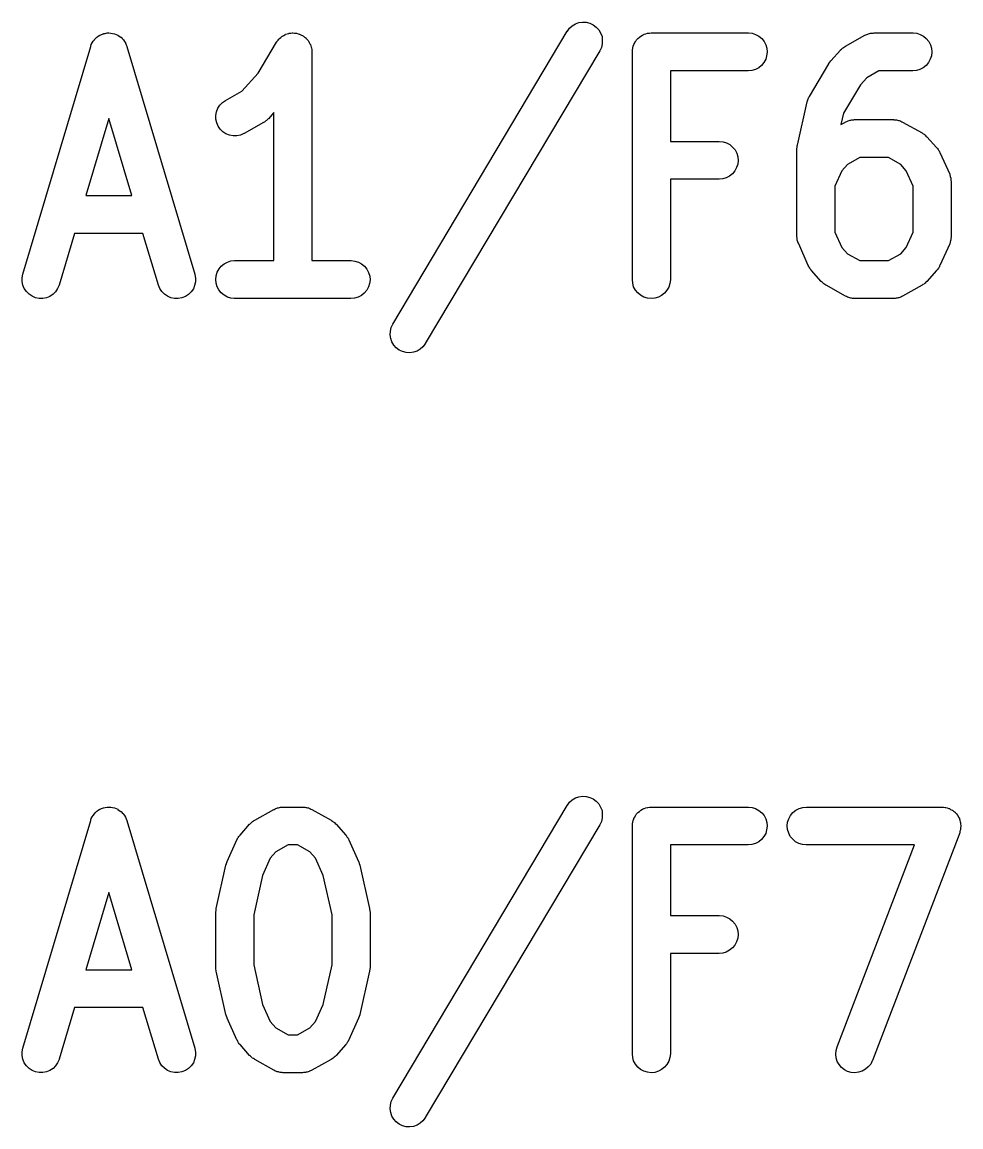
# Model space of a CAD drawing. Extents: x 17 to 402, y -127 to -24.
# Drawn here: x 385.362 to 388.454, y -49.124 to -45.485 of the extents above; entities that cross this region are included whole.
import ezdxf

# ---------------------------------------------------------------- set-up
doc = ezdxf.new("R2010")
doc.units = 0
doc.layers.add('BLACK', color=7, linetype='CONTINUOUS')

msp = doc.modelspace()

# ---------------------------------------------------------------- linework, layer by layer
at = {"layer": 'BLACK', "linetype": 'CONTINUOUS'}
for p, q in [((387.185, -45.4906), (387.196, -45.4866)), ((387.196, -45.4866), (387.208, -45.4849)), ((387.208, -45.4849), (387.22, -45.4856)), ((387.22, -45.4856), (387.232, -45.4886)), ((387.232, -45.4886), (387.243, -45.4938)), ((385.619, -45.5275), (385.624, -45.5254)), ((385.624, -45.5254), (385.63, -45.5231)), ((385.63, -45.523), (385.636, -45.522)), ((385.63, -45.5231), (385.63, -45.523)), ((385.63, -45.5231), (385.63, -45.5231)), ((385.636, -45.522), (385.642, -45.5208)), ((385.642, -45.5208), (385.642, -45.5208)), ((385.642, -45.5208), (385.642, -45.5208)), ((385.642, -45.5208), (385.648, -45.5208)), ((385.648, -45.5208), (385.654, -45.5209)), ((385.654, -45.5209), (385.654, -45.5209)), ((385.654, -45.5209), (385.654, -45.5209)), ((385.654, -45.5209), (385.66, -45.5221)), ((385.66, -45.5221), (385.666, -45.5233)), ((385.666, -45.5233), (385.666, -45.5234)), ((385.666, -45.5234), (385.666, -45.5234)), ((385.666, -45.5234), (385.672, -45.5257)), ((385.672, -45.5257), (385.677, -45.5279)), ((386.224, -45.5286), (386.228, -45.5263)), ((386.228, -45.5263), (386.229, -45.5258)), ((386.229, -45.5258), (386.23, -45.5251)), ((386.23, -45.5251), (386.235, -45.5238)), ((386.235, -45.5238), (386.239, -45.5223)), ((386.239, -45.5223), (386.241, -45.5221)), ((386.241, -45.5221), (386.242, -45.5216)), ((386.242, -45.5216), (386.247, -45.5212)), ((386.247, -45.5212), (386.251, -45.5206)), ((386.251, -45.5206), (386.253, -45.5207)), ((386.253, -45.5207), (386.254, -45.5205)), ((386.254, -45.5205), (386.259, -45.521)), ((386.259, -45.521), (386.263, -45.5213)), ((386.263, -45.5213), (386.265, -45.5217)), ((386.265, -45.5217), (386.266, -45.5218)), ((386.266, -45.5218), (386.271, -45.5232)), ((386.271, -45.5232), (386.275, -45.5243)), ((386.275, -45.5243), (386.276, -45.525)), ((386.276, -45.525), (386.278, -45.5254)), ((386.278, -45.5254), (386.282, -45.5276)), ((386.583, -46.4796), (387.157, -45.5153)), ((387.157, -45.5153), (387.158, -45.5146)), ((387.158, -45.5146), (387.165, -45.5049)), ((387.165, -45.5049), (387.174, -45.4968)), ((387.174, -45.4968), (387.185, -45.4906)), ((387.243, -45.4938), (387.253, -45.5011)), ((387.253, -45.5011), (387.261, -45.5102)), ((387.261, -45.5102), (387.267, -45.5207)), ((387.267, -45.5207), (387.272, -45.5322)), ((387.405, -45.528), (387.41, -45.5253)), ((387.41, -45.5253), (387.411, -45.5252)), ((387.411, -45.5251), (387.416, -45.5234)), ((387.411, -45.5252), (387.411, -45.5251)), ((387.416, -45.5234), (387.422, -45.5217)), ((387.422, -45.5217), (387.423, -45.5216)), ((387.422, -45.5217), (387.422, -45.5217)), ((387.423, -45.5216), (387.428, -45.5211)), ((387.428, -45.5211), (387.434, -45.5205)), ((387.434, -45.5205), (387.753, -45.5205)), ((387.753, -45.5205), (387.754, -45.5205)), ((387.754, -45.5205), (387.766, -45.5219)), ((387.766, -45.5219), (387.778, -45.5256)), ((387.778, -45.5256), (387.789, -45.5315)), ((388.141, -45.5268), (388.144, -45.5253)), ((388.144, -45.5253), (388.147, -45.5244)), ((388.147, -45.5244), (388.15, -45.5233)), ((388.15, -45.5233), (388.153, -45.5227)), ((388.153, -45.5227), (388.156, -45.5217)), ((388.156, -45.5217), (388.159, -45.5214)), ((388.159, -45.5214), (388.161, -45.5209)), ((388.161, -45.5209), (388.165, -45.5209)), ((388.165, -45.5209), (388.168, -45.5205)), ((388.168, -45.5205), (388.296, -45.5205)), ((388.296, -45.5205), (388.297, -45.5205)), ((388.297, -45.5205), (388.309, -45.5219)), ((388.309, -45.5219), (388.32, -45.5256)), ((388.32, -45.5256), (388.331, -45.5315)), ((385.588, -45.5639), (385.59, -45.5585)), ((385.59, -45.5585), (385.593, -45.5531)), ((385.593, -45.5527), (385.596, -45.5478)), ((385.593, -45.5529), (385.593, -45.5527)), ((385.593, -45.5531), (385.593, -45.5529)), ((385.596, -45.5478), (385.6, -45.543)), ((385.6, -45.5427), (385.604, -45.5386)), ((385.6, -45.5429), (385.6, -45.5427)), ((385.6, -45.543), (385.6, -45.5429)), ((385.604, -45.5386), (385.608, -45.5345)), ((385.608, -45.5343), (385.609, -45.5342)), ((385.608, -45.5345), (385.608, -45.5343)), ((385.609, -45.5342), (385.613, -45.531)), ((385.613, -45.531), (385.618, -45.5278)), ((385.618, -45.5278), (385.619, -45.5277)), ((385.619, -45.5277), (385.619, -45.5275)), ((385.677, -45.5279), (385.677, -45.5281)), ((385.677, -45.5281), (385.677, -45.5282)), ((385.677, -45.5282), (385.682, -45.5315)), ((385.682, -45.5315), (385.687, -45.5347)), ((385.687, -45.5347), (385.687, -45.5349)), ((385.687, -45.5349), (385.688, -45.535)), ((385.688, -45.535), (385.692, -45.5392)), ((385.692, -45.5392), (385.696, -45.5433)), ((385.696, -45.5433), (385.696, -45.5435)), ((385.696, -45.5435), (385.696, -45.5437)), ((385.696, -45.5437), (385.699, -45.5486)), ((385.699, -45.5486), (385.703, -45.5535)), ((385.703, -45.5535), (385.703, -45.5537)), ((385.703, -45.5537), (385.703, -45.5539)), ((385.703, -45.5539), (385.705, -45.5593)), ((385.705, -45.5593), (385.707, -45.5647)), ((386.139, -45.653), (386.2, -45.5511)), ((386.2, -45.5511), (386.201, -45.5503)), ((386.201, -45.5491), (386.202, -45.5477)), ((386.201, -45.5503), (386.201, -45.5491)), ((386.202, -45.5477), (386.205, -45.5442)), ((386.205, -45.5442), (386.208, -45.5406)), ((386.208, -45.5406), (386.209, -45.5396)), ((386.209, -45.5396), (386.21, -45.5384)), ((386.21, -45.5384), (386.214, -45.5355)), ((386.214, -45.5355), (386.217, -45.5325)), ((386.217, -45.5325), (386.218, -45.5317)), ((386.218, -45.5317), (386.22, -45.5307)), ((386.22, -45.5307), (386.224, -45.5286)), ((386.282, -45.5276), (386.286, -45.5296)), ((386.286, -45.5296), (386.287, -45.5305)), ((386.287, -45.5305), (386.289, -45.5312)), ((386.289, -45.5312), (386.292, -45.5341)), ((386.292, -45.5341), (386.296, -45.5369)), ((386.296, -45.5369), (386.297, -45.538)), ((386.297, -45.538), (386.298, -45.539)), ((386.298, -45.539), (386.301, -45.5425)), ((386.301, -45.5425), (386.304, -45.5459)), ((386.304, -45.5459), (386.305, -45.5472)), ((386.305, -45.5472), (386.306, -45.5484)), ((386.306, -45.5484), (386.308, -45.5525)), ((386.308, -45.5525), (386.31, -45.5564)), ((386.31, -45.5564), (386.311, -45.5579)), ((386.311, -45.5579), (386.312, -45.5592)), ((386.312, -45.5592), (386.313, -45.5636)), ((387.273, -45.5564), (387.27, -45.5683)), ((387.272, -45.5322), (387.273, -45.5442)), ((387.273, -45.5442), (387.273, -45.5564)), ((387.375, -45.5644), (387.377, -45.5588)), ((387.377, -45.5584), (387.38, -45.5532)), ((387.377, -45.5586), (387.377, -45.5584)), ((387.377, -45.5588), (387.377, -45.5586)), ((387.38, -45.5532), (387.382, -45.5481)), ((387.382, -45.5481), (387.383, -45.5479)), ((387.383, -45.5477), (387.386, -45.5432)), ((387.383, -45.5479), (387.383, -45.5477)), ((387.386, -45.5432), (387.39, -45.5387)), ((387.39, -45.5384), (387.395, -45.5347)), ((387.39, -45.5385), (387.39, -45.5384)), ((387.39, -45.5387), (387.39, -45.5385)), ((387.395, -45.5347), (387.4, -45.531)), ((387.4, -45.5307), (387.405, -45.528)), ((387.4, -45.5309), (387.4, -45.5307)), ((387.4, -45.531), (387.4, -45.5309)), ((387.789, -45.5315), (387.798, -45.5393)), ((387.798, -45.5393), (387.806, -45.5488)), ((387.806, -45.5488), (387.811, -45.5596)), ((387.811, -45.5596), (387.815, -45.5713)), ((388.074, -45.5642), (388.138, -45.5285)), ((388.138, -45.5281), (388.141, -45.5268)), ((388.138, -45.5285), (388.138, -45.5281)), ((388.331, -45.5315), (388.34, -45.5393)), ((388.34, -45.5393), (388.348, -45.5488)), ((388.348, -45.5488), (388.354, -45.5596)), ((388.354, -45.5596), (388.357, -45.5713)), ((385.364, -46.3152), (385.588, -45.5652)), ((385.588, -45.5641), (385.588, -45.5639)), ((385.588, -45.5644), (385.588, -45.5641)), ((385.588, -45.5652), (385.588, -45.5644)), ((385.707, -45.5647), (385.707, -45.565)), ((385.707, -45.565), (385.707, -45.5652)), ((385.707, -45.5652), (385.931, -46.3152)), ((386.313, -45.5636), (386.314, -45.5679)), ((386.314, -45.5679), (386.315, -45.5694)), ((386.315, -45.5694), (386.315, -45.5709)), ((386.315, -45.5709), (386.316, -45.5754)), ((386.316, -45.5754), (386.316, -45.58)), ((386.316, -45.58), (386.316, -45.5815)), ((386.316, -45.5815), (386.316, -45.583)), ((386.316, -45.583), (386.316, -46.2705)), ((387.265, -45.5793), (386.69, -46.5436)), ((387.27, -45.5683), (387.265, -45.5793)), ((387.372, -45.5763), (387.373, -45.5705)), ((387.372, -45.5822), (387.372, -45.5763)), ((387.372, -45.5826), (387.372, -45.5822)), ((387.372, -45.583), (387.372, -45.5826)), ((387.372, -45.5826), (387.372, -45.5826)), ((387.372, -45.5826), (387.372, -45.5826)), ((387.372, -46.333), (387.372, -45.583)), ((387.373, -45.57), (387.375, -45.5644)), ((387.373, -45.5703), (387.373, -45.57)), ((387.373, -45.5705), (387.373, -45.5703)), ((387.814, -45.5956), (387.811, -45.6073)), ((387.816, -45.5835), (387.814, -45.5956)), ((387.815, -45.5713), (387.816, -45.5835)), ((388.026, -45.6128), (388.058, -45.5771)), ((388.058, -45.5765), (388.061, -45.5739)), ((388.058, -45.5771), (388.058, -45.5765)), ((388.061, -45.5739), (388.064, -45.5712)), ((388.064, -45.5712), (388.066, -45.5699)), ((388.066, -45.5699), (388.067, -45.5683)), ((388.067, -45.5683), (388.071, -45.5664)), ((388.071, -45.5664), (388.074, -45.5642)), ((388.357, -45.5956), (388.353, -45.6073)), ((388.357, -45.5713), (388.358, -45.5835)), ((388.358, -45.5835), (388.357, -45.5956)), ((387.788, -45.6351), (387.777, -45.6408)), ((387.797, -45.6274), (387.788, -45.6351)), ((387.805, -45.618), (387.797, -45.6274)), ((387.811, -45.6073), (387.805, -45.618)), ((387.955, -45.7296), (388.019, -45.6225)), ((388.019, -45.6217), (388.022, -45.6173)), ((388.019, -45.6225), (388.019, -45.6217)), ((388.022, -45.6173), (388.026, -45.6128)), ((388.33, -45.6351), (388.319, -45.6408)), ((388.34, -45.6274), (388.33, -45.6351)), ((388.347, -45.618), (388.34, -45.6274)), ((388.353, -45.6073), (388.347, -45.618)), ((386.086, -45.7122), (386.139, -45.653)), ((387.753, -45.6455), (387.497, -45.6455)), ((387.497, -45.6455), (387.497, -45.8777)), ((387.765, -45.6443), (387.753, -45.6455)), ((387.777, -45.6408), (387.765, -45.6443)), ((388.144, -45.6682), (388.123, -45.6916)), ((388.184, -45.6455), (388.144, -45.6682)), ((388.296, -45.6455), (388.184, -45.6455)), ((388.308, -45.6443), (388.296, -45.6455)), ((388.319, -45.6408), (388.308, -45.6443)), ((388.123, -45.6916), (388.067, -45.785)), ((386.022, -45.7497), (386.032, -45.7428)), ((386.032, -45.7428), (386.086, -45.7122)), ((387.948, -45.7471), (387.949, -45.7439)), ((387.949, -45.7439), (387.95, -45.7407)), ((387.95, -45.7407), (387.951, -45.7382)), ((387.951, -45.7382), (387.952, -45.7356)), ((387.952, -45.7356), (387.953, -45.7327)), ((387.953, -45.7327), (387.955, -45.7296)), ((386, -45.7921), (386.002, -45.7801)), ((386.002, -45.7801), (386.007, -45.7688)), ((386.007, -45.7688), (386.013, -45.7585)), ((386.013, -45.7585), (386.022, -45.7497)), ((387.916, -45.8908), (387.948, -45.748)), ((387.948, -45.748), (387.948, -45.7471)), ((385.648, -45.802), (385.572, -46.0562)), ((385.723, -46.0562), (385.648, -45.802)), ((386, -45.8043), (386, -45.7921)), ((386.003, -45.8163), (386, -45.8043)), ((386.008, -45.8275), (386.003, -45.8163)), ((386.157, -45.8161), (386.093, -45.8519)), ((386.16, -45.814), (386.157, -45.8161)), ((386.163, -45.812), (386.16, -45.814)), ((386.165, -45.8105), (386.163, -45.812)), ((386.167, -45.8092), (386.165, -45.8105)), ((386.169, -45.8064), (386.167, -45.8092)), ((386.172, -45.8039), (386.169, -45.8064)), ((386.173, -45.8032), (386.172, -45.8039)), ((386.191, -45.7825), (386.173, -45.8032)), ((386.191, -46.2705), (386.191, -45.7825)), ((388.067, -45.785), (388.059, -45.8225)), ((388.059, -45.8225), (388.074, -45.8142)), ((388.074, -45.8138), (388.078, -45.8125)), ((388.074, -45.8142), (388.074, -45.8138)), ((388.078, -45.8125), (388.08, -45.811)), ((388.08, -45.811), (388.083, -45.8102)), ((388.083, -45.8102), (388.086, -45.8091)), ((388.086, -45.8091), (388.089, -45.8084)), ((388.089, -45.8084), (388.092, -45.8074)), ((388.092, -45.8074), (388.095, -45.8072)), ((388.095, -45.8072), (388.098, -45.8066)), ((388.098, -45.8066), (388.101, -45.8066)), ((388.101, -45.8066), (388.104, -45.8062)), ((388.104, -45.8062), (388.232, -45.8062)), ((388.232, -45.8062), (388.233, -45.8063)), ((388.233, -45.8063), (388.236, -45.8066)), ((388.236, -45.8066), (388.239, -45.8067)), ((388.239, -45.8067), (388.242, -45.8073)), ((388.242, -45.8073), (388.245, -45.8076)), ((388.245, -45.8076), (388.248, -45.8086)), ((388.248, -45.8086), (388.251, -45.8093)), ((388.251, -45.8093), (388.254, -45.8105)), ((388.254, -45.8105), (388.256, -45.8113)), ((388.256, -45.8113), (388.259, -45.8129)), ((388.259, -45.8129), (388.262, -45.8142)), ((388.262, -45.8142), (388.326, -45.8499)), ((386.014, -45.8375), (386.008, -45.8275)), ((386.023, -45.8461), (386.014, -45.8375)), ((386.033, -45.8527), (386.023, -45.8461)), ((386.045, -45.8573), (386.033, -45.8527)), ((386.092, -45.8523), (386.081, -45.857)), ((386.093, -45.8519), (386.092, -45.8523)), ((388.326, -45.8499), (388.327, -45.8504)), ((388.327, -45.8504), (388.33, -45.8526)), ((388.33, -45.8526), (388.333, -45.8546)), ((386.057, -45.8596), (386.045, -45.8573)), ((386.069, -45.8595), (386.057, -45.8596)), ((386.081, -45.857), (386.069, -45.8595)), ((387.497, -45.8777), (387.658, -45.8777)), ((387.658, -45.8777), (387.658, -45.8777)), ((387.658, -45.8777), (387.671, -45.879)), ((387.671, -45.879), (387.682, -45.8827)), ((387.682, -45.8827), (387.693, -45.8886)), ((387.693, -45.8886), (387.702, -45.8964)), ((388.333, -45.8546), (388.335, -45.8561)), ((388.335, -45.8561), (388.337, -45.8575)), ((388.337, -45.8575), (388.339, -45.8602)), ((388.339, -45.8602), (388.342, -45.8628)), ((388.342, -45.8628), (388.374, -45.8985)), ((387.702, -45.8964), (387.71, -45.906)), ((387.71, -45.906), (387.716, -45.9168)), ((387.716, -45.9168), (387.719, -45.9285)), ((387.914, -45.9029), (387.915, -45.8972)), ((387.914, -45.9033), (387.914, -45.9029)), ((387.914, -45.9036), (387.914, -45.9033)), ((387.914, -45.9045), (387.914, -45.9036)), ((387.914, -46.1902), (387.914, -45.9045)), ((387.915, -45.8915), (387.916, -45.8912)), ((387.915, -45.8972), (387.915, -45.8915)), ((387.916, -45.8912), (387.916, -45.8908)), ((388.374, -45.8985), (388.375, -45.8992)), ((388.375, -45.8992), (388.377, -45.9017)), ((388.377, -45.9017), (388.379, -45.9041)), ((388.379, -45.9041), (388.38, -45.9067)), ((388.38, -45.9067), (388.382, -45.9091)), ((388.382, -45.9091), (388.383, -45.912)), ((388.383, -45.912), (388.385, -45.9147)), ((388.385, -45.9147), (388.417, -45.9861)), ((387.719, -45.9527), (387.715, -45.9644)), ((387.719, -45.9285), (387.72, -45.9406)), ((387.72, -45.9406), (387.719, -45.9527)), ((388.08, -45.9539), (388.062, -45.9746)), ((388.121, -45.9312), (388.08, -45.9539)), ((388.216, -45.9312), (388.121, -45.9312)), ((388.256, -45.9539), (388.216, -45.9312)), ((388.274, -45.9746), (388.256, -45.9539)), ((387.681, -45.998), (387.67, -46.0015)), ((387.692, -45.9922), (387.681, -45.998)), ((387.702, -45.9845), (387.692, -45.9922)), ((387.709, -45.9751), (387.702, -45.9845)), ((387.715, -45.9644), (387.709, -45.9751)), ((388.062, -45.9746), (388.039, -46.0249)), ((388.297, -46.0249), (388.274, -45.9746)), ((388.417, -45.9861), (388.417, -45.9869)), ((388.417, -45.9869), (388.417, -45.9874)), ((388.417, -45.9874), (388.417, -45.9878)), ((388.417, -45.9878), (388.419, -45.9932)), ((388.419, -45.9932), (388.421, -45.9985)), ((388.421, -45.9985), (388.421, -45.999)), ((388.421, -45.999), (388.421, -45.9995)), ((387.658, -46.0027), (387.497, -46.0027)), ((387.497, -46.0027), (387.497, -46.333)), ((387.67, -46.0015), (387.658, -46.0027)), ((388.039, -46.0249), (388.039, -46.1769)), ((388.297, -46.1769), (388.297, -46.0249)), ((388.421, -45.9995), (388.421, -46.0051)), ((388.421, -46.0051), (388.422, -46.0107)), ((388.422, -46.0107), (388.422, -46.0111)), ((388.422, -46.0111), (388.422, -46.0116)), ((388.422, -46.0116), (388.422, -46.1902)), ((385.572, -46.0562), (385.723, -46.0562)), ((385.535, -46.1812), (385.484, -46.3509)), ((385.76, -46.1812), (385.535, -46.1812)), ((385.811, -46.3509), (385.76, -46.1812)), ((388.039, -46.1769), (388.062, -46.2272)), ((388.274, -46.2272), (388.297, -46.1769)), ((387.914, -46.1906), (387.914, -46.1902)), ((387.914, -46.1911), (387.914, -46.1906)), ((387.915, -46.1967), (387.914, -46.1911)), ((387.915, -46.2023), (387.915, -46.1967)), ((387.915, -46.2028), (387.915, -46.2023)), ((387.915, -46.2032), (387.915, -46.2028)), ((387.917, -46.2086), (387.915, -46.2032)), ((387.919, -46.214), (387.917, -46.2086)), ((387.919, -46.2144), (387.919, -46.214)), ((387.919, -46.2149), (387.919, -46.2144)), ((387.92, -46.2157), (387.919, -46.2149)), ((387.951, -46.2871), (387.92, -46.2157)), ((388.417, -46.2157), (388.385, -46.2871)), ((388.419, -46.2095), (388.417, -46.2148)), ((388.417, -46.2148), (388.417, -46.2152)), ((388.417, -46.2152), (388.417, -46.2157)), ((388.42, -46.2041), (388.419, -46.2095)), ((388.421, -46.2032), (388.42, -46.2036)), ((388.42, -46.2036), (388.42, -46.2041)), ((388.422, -46.192), (388.421, -46.1976)), ((388.421, -46.1976), (388.421, -46.2032)), ((388.422, -46.1902), (388.422, -46.1911)), ((388.422, -46.1911), (388.422, -46.1915)), ((388.422, -46.1915), (388.422, -46.192)), ((388.062, -46.2272), (388.08, -46.2479)), ((388.08, -46.2479), (388.121, -46.2705)), ((388.216, -46.2705), (388.256, -46.2479)), ((388.256, -46.2479), (388.274, -46.2272)), ((386.011, -46.2981), (386.018, -46.2887)), ((386.018, -46.2887), (386.028, -46.281)), ((386.028, -46.281), (386.039, -46.2753)), ((386.039, -46.2753), (386.05, -46.2717)), ((386.05, -46.2717), (386.062, -46.2705)), ((386.062, -46.2705), (386.191, -46.2705)), ((386.316, -46.2705), (386.445, -46.2705)), ((386.445, -46.2705), (386.446, -46.2705)), ((386.446, -46.2705), (386.458, -46.2719)), ((386.458, -46.2719), (386.47, -46.2756)), ((386.47, -46.2756), (386.48, -46.2815)), ((386.48, -46.2815), (386.49, -46.2893)), ((386.49, -46.2893), (386.497, -46.2988)), ((387.953, -46.2898), (387.951, -46.2871)), ((387.954, -46.2926), (387.953, -46.2898)), ((388.121, -46.2705), (388.216, -46.2705)), ((388.383, -46.2906), (388.381, -46.2934)), ((388.384, -46.2879), (388.383, -46.2906)), ((388.385, -46.2871), (388.384, -46.2879)), ((385.362, -46.3272), (385.364, -46.3152)), ((385.931, -46.3152), (385.931, -46.316)), ((385.931, -46.316), (385.933, -46.328)), ((386, -46.3326), (386.001, -46.3205)), ((386.001, -46.3205), (386.005, -46.3088)), ((386.005, -46.3088), (386.011, -46.2981)), ((386.497, -46.2988), (386.503, -46.3096)), ((386.503, -46.3096), (386.507, -46.3213)), ((386.507, -46.3213), (386.508, -46.3335)), ((387.956, -46.2951), (387.954, -46.2926)), ((387.957, -46.2977), (387.956, -46.2951)), ((387.96, -46.3001), (387.957, -46.2977)), ((387.961, -46.3026), (387.96, -46.3001)), ((387.962, -46.3032), (387.961, -46.3026)), ((387.994, -46.339), (387.962, -46.3032)), ((388.374, -46.3032), (388.342, -46.339)), ((388.376, -46.3007), (388.374, -46.3032)), ((388.378, -46.2984), (388.376, -46.3007)), ((388.38, -46.2958), (388.378, -46.2984)), ((388.381, -46.2934), (388.38, -46.2958)), ((385.362, -46.3394), (385.362, -46.3272)), ((385.364, -46.3513), (385.362, -46.3394)), ((385.369, -46.3626), (385.364, -46.3513)), ((385.376, -46.3727), (385.369, -46.3626)), ((385.479, -46.3629), (385.472, -46.373)), ((385.484, -46.3517), (385.479, -46.3629)), ((385.484, -46.3509), (385.484, -46.3517)), ((385.816, -46.3622), (385.811, -46.3509)), ((385.822, -46.3724), (385.816, -46.3622)), ((385.926, -46.3634), (385.919, -46.3734)), ((385.93, -46.3522), (385.926, -46.3634)), ((385.933, -46.3402), (385.93, -46.3522)), ((385.933, -46.328), (385.933, -46.3402)), ((386.001, -46.3447), (386, -46.3326)), ((386.004, -46.3564), (386.001, -46.3447)), ((386.01, -46.3673), (386.004, -46.3564)), ((386.503, -46.3573), (386.497, -46.368)), ((386.506, -46.3456), (386.503, -46.3573)), ((386.508, -46.3335), (386.506, -46.3456)), ((387.373, -46.3452), (387.372, -46.333)), ((387.376, -46.3569), (387.373, -46.3452)), ((387.382, -46.3676), (387.376, -46.3569)), ((387.492, -46.3577), (387.486, -46.3683)), ((387.495, -46.346), (387.492, -46.3577)), ((387.497, -46.3339), (387.495, -46.346)), ((387.497, -46.333), (387.497, -46.3339)), ((387.997, -46.3415), (387.994, -46.339)), ((387.999, -46.3443), (387.997, -46.3415)), ((388.001, -46.3457), (387.999, -46.3443)), ((388.003, -46.3472), (388.001, -46.3457)), ((388.006, -46.3492), (388.003, -46.3472)), ((388.009, -46.3514), (388.006, -46.3492)), ((388.01, -46.3519), (388.009, -46.3514)), ((388.074, -46.3876), (388.01, -46.3519)), ((388.326, -46.3519), (388.262, -46.3876)), ((388.329, -46.3497), (388.326, -46.3519)), ((388.333, -46.3477), (388.329, -46.3497)), ((388.334, -46.3462), (388.333, -46.3477)), ((388.336, -46.3449), (388.334, -46.3462)), ((388.339, -46.3421), (388.336, -46.3449)), ((388.342, -46.3396), (388.339, -46.3421)), ((388.342, -46.339), (388.342, -46.3396)), ((385.385, -46.3813), (385.376, -46.3727)), ((385.395, -46.3881), (385.385, -46.3813)), ((385.406, -46.3928), (385.395, -46.3881)), ((385.418, -46.3952), (385.406, -46.3928)), ((385.43, -46.3953), (385.418, -46.3952)), ((385.442, -46.3929), (385.43, -46.3953)), ((385.453, -46.3883), (385.442, -46.3929)), ((385.464, -46.3816), (385.453, -46.3883)), ((385.472, -46.373), (385.464, -46.3816)), ((385.831, -46.381), (385.822, -46.3724)), ((385.841, -46.3879), (385.831, -46.381)), ((385.852, -46.3927), (385.841, -46.3879)), ((385.864, -46.3952), (385.852, -46.3927)), ((385.876, -46.3953), (385.864, -46.3952)), ((385.888, -46.3931), (385.876, -46.3953)), ((385.9, -46.3885), (385.888, -46.3931)), ((385.91, -46.3819), (385.9, -46.3885)), ((385.919, -46.3734), (385.91, -46.3819)), ((386.018, -46.3768), (386.01, -46.3673)), ((386.027, -46.3846), (386.018, -46.3768)), ((386.038, -46.3905), (386.027, -46.3846)), ((386.049, -46.3942), (386.038, -46.3905)), ((386.061, -46.3955), (386.049, -46.3942)), ((386.062, -46.3955), (386.061, -46.3955)), ((386.445, -46.3955), (386.062, -46.3955)), ((386.457, -46.3943), (386.445, -46.3955)), ((386.469, -46.3908), (386.457, -46.3943)), ((386.48, -46.3851), (386.469, -46.3908)), ((386.489, -46.3774), (386.48, -46.3851)), ((386.497, -46.368), (386.489, -46.3774)), ((387.39, -46.3771), (387.382, -46.3676)), ((387.399, -46.3849), (387.39, -46.3771)), ((387.41, -46.3907), (387.399, -46.3849)), ((387.422, -46.3943), (387.41, -46.3907)), ((387.434, -46.3955), (387.422, -46.3943)), ((387.446, -46.3944), (387.434, -46.3955)), ((387.458, -46.391), (387.446, -46.3944)), ((387.468, -46.3853), (387.458, -46.391)), ((387.478, -46.3777), (387.468, -46.3853)), ((387.486, -46.3683), (387.478, -46.3777)), ((388.077, -46.3889), (388.074, -46.3876)), ((388.08, -46.3905), (388.077, -46.3889)), ((388.082, -46.3913), (388.08, -46.3905)), ((388.085, -46.3925), (388.082, -46.3913)), ((388.088, -46.3932), (388.085, -46.3925)), ((388.091, -46.3942), (388.088, -46.3932)), ((388.094, -46.3945), (388.091, -46.3942)), ((388.097, -46.3951), (388.094, -46.3945)), ((388.1, -46.3952), (388.097, -46.3951)), ((388.103, -46.3955), (388.1, -46.3952)), ((388.104, -46.3955), (388.103, -46.3955)), ((388.232, -46.3955), (388.104, -46.3955)), ((388.235, -46.3952), (388.232, -46.3955)), ((388.238, -46.3952), (388.235, -46.3952)), ((388.241, -46.3946), (388.238, -46.3952)), ((388.244, -46.3943), (388.241, -46.3946)), ((388.247, -46.3934), (388.244, -46.3943)), ((388.25, -46.3927), (388.247, -46.3934)), ((388.253, -46.3916), (388.25, -46.3927)), ((388.256, -46.3908), (388.253, -46.3916)), ((388.259, -46.3893), (388.256, -46.3908)), ((388.262, -46.388), (388.259, -46.3893)), ((388.262, -46.3876), (388.262, -46.388)), ((386.574, -46.5147), (386.575, -46.5025)), ((386.575, -46.5025), (386.578, -46.4907)), ((386.578, -46.4907), (386.583, -46.4796)), ((386.576, -46.5268), (386.574, -46.5147)), ((386.58, -46.5382), (386.576, -46.5268)), ((386.586, -46.5487), (386.58, -46.5382)), ((386.69, -46.5443), (386.682, -46.5541)), ((386.69, -46.5436), (386.69, -46.5443)), ((386.594, -46.5578), (386.586, -46.5487)), ((386.604, -46.5651), (386.594, -46.5578)), ((386.615, -46.5703), (386.604, -46.5651)), ((386.627, -46.5734), (386.615, -46.5703)), ((386.639, -46.5741), (386.627, -46.5734)), ((386.651, -46.5723), (386.639, -46.5741)), ((386.663, -46.5683), (386.651, -46.5723)), ((386.673, -46.5622), (386.663, -46.5683)), ((386.682, -46.5541), (386.673, -46.5622)), ((387.185, -48.0406), (387.196, -48.0366)), ((387.196, -48.0366), (387.208, -48.0349)), ((387.208, -48.0349), (387.22, -48.0356)), ((387.22, -48.0356), (387.232, -48.0386)), ((385.624, -48.0754), (385.63, -48.0731)), ((385.63, -48.073), (385.636, -48.072)), ((385.63, -48.0731), (385.63, -48.073)), ((385.63, -48.0731), (385.63, -48.0731)), ((385.636, -48.072), (385.642, -48.0708)), ((385.642, -48.0708), (385.642, -48.0708)), ((385.642, -48.0708), (385.642, -48.0708)), ((385.642, -48.0708), (385.648, -48.0708)), ((385.648, -48.0708), (385.654, -48.0709)), ((385.654, -48.0709), (385.654, -48.0709)), ((385.654, -48.0709), (385.654, -48.0709)), ((385.654, -48.0709), (385.66, -48.0721)), ((385.66, -48.0721), (385.666, -48.0733)), ((385.666, -48.0733), (385.666, -48.0733)), ((385.666, -48.0733), (385.666, -48.0734)), ((385.666, -48.0734), (385.672, -48.0757)), ((386.201, -48.0744), (386.203, -48.0733)), ((386.203, -48.0733), (386.207, -48.0727)), ((386.207, -48.0727), (386.21, -48.0717)), ((386.21, -48.0717), (386.213, -48.0714)), ((386.213, -48.0714), (386.215, -48.0709)), ((386.215, -48.0709), (386.219, -48.0709)), ((386.219, -48.0709), (386.222, -48.0705)), ((386.222, -48.0705), (386.286, -48.0705)), ((386.286, -48.0705), (386.287, -48.0705)), ((386.287, -48.0705), (386.29, -48.0709)), ((386.29, -48.0709), (386.293, -48.071)), ((386.293, -48.071), (386.296, -48.0716)), ((386.296, -48.0716), (386.299, -48.0719)), ((386.299, -48.0719), (386.302, -48.0729)), ((386.302, -48.0729), (386.305, -48.0736)), ((386.305, -48.0736), (386.308, -48.0747)), ((386.583, -49.0296), (387.157, -48.0653)), ((387.157, -48.0653), (387.158, -48.0646)), ((387.158, -48.0646), (387.165, -48.0549)), ((387.165, -48.0549), (387.174, -48.0468)), ((387.174, -48.0468), (387.185, -48.0406)), ((387.232, -48.0386), (387.243, -48.0438)), ((387.243, -48.0438), (387.253, -48.0511)), ((387.253, -48.0511), (387.261, -48.0602)), ((387.261, -48.0602), (387.267, -48.0707)), ((387.267, -48.0707), (387.272, -48.0822)), ((387.411, -48.0751), (387.416, -48.0734)), ((387.416, -48.0734), (387.422, -48.0717)), ((387.422, -48.0717), (387.423, -48.0716)), ((387.422, -48.0717), (387.422, -48.0717)), ((387.423, -48.0716), (387.428, -48.0711)), ((387.428, -48.0711), (387.434, -48.0705)), ((387.434, -48.0705), (387.753, -48.0705)), ((387.753, -48.0705), (387.754, -48.0705)), ((387.754, -48.0705), (387.766, -48.0719)), ((387.766, -48.0719), (387.778, -48.0756)), ((387.921, -48.0753), (387.933, -48.0717)), ((387.933, -48.0717), (387.945, -48.0705)), ((387.945, -48.0705), (388.391, -48.0705)), ((388.391, -48.0705), (388.392, -48.0705)), ((388.392, -48.0705), (388.397, -48.0711)), ((388.397, -48.0711), (388.402, -48.0715)), ((388.402, -48.0715), (388.403, -48.0718)), ((388.403, -48.0718), (388.404, -48.0719)), ((388.404, -48.0719), (388.409, -48.0734)), ((388.409, -48.0734), (388.414, -48.0748)), ((385.588, -48.1139), (385.59, -48.1085)), ((385.59, -48.1085), (385.593, -48.1031)), ((385.593, -48.1027), (385.596, -48.0978)), ((385.593, -48.1029), (385.593, -48.1027)), ((385.593, -48.1031), (385.593, -48.1029)), ((385.596, -48.0978), (385.6, -48.093)), ((385.6, -48.0927), (385.604, -48.0886)), ((385.6, -48.0929), (385.6, -48.0927)), ((385.6, -48.093), (385.6, -48.0929)), ((385.604, -48.0886), (385.608, -48.0845)), ((385.608, -48.0843), (385.609, -48.0842)), ((385.608, -48.0845), (385.608, -48.0843)), ((385.609, -48.0842), (385.613, -48.081)), ((385.613, -48.081), (385.618, -48.0778)), ((385.618, -48.0778), (385.619, -48.0777)), ((385.619, -48.0775), (385.624, -48.0754)), ((385.619, -48.0777), (385.619, -48.0775)), ((385.672, -48.0757), (385.677, -48.0779)), ((385.677, -48.0779), (385.677, -48.0781)), ((385.677, -48.0781), (385.677, -48.0782)), ((385.677, -48.0782), (385.682, -48.0815)), ((385.682, -48.0815), (385.687, -48.0847)), ((385.687, -48.0847), (385.687, -48.0849)), ((385.687, -48.0849), (385.688, -48.085)), ((385.688, -48.085), (385.692, -48.0892)), ((385.692, -48.0892), (385.696, -48.0933)), ((385.696, -48.0933), (385.696, -48.0935)), ((385.696, -48.0935), (385.696, -48.0937)), ((385.696, -48.0937), (385.699, -48.0986)), ((385.699, -48.0986), (385.703, -48.1035)), ((385.703, -48.1035), (385.703, -48.1037)), ((385.703, -48.1037), (385.703, -48.1039)), ((385.703, -48.1039), (385.705, -48.1093)), ((385.705, -48.1093), (385.707, -48.1147)), ((386.128, -48.1142), (386.191, -48.0785)), ((386.191, -48.0785), (386.192, -48.0781)), ((386.192, -48.0781), (386.195, -48.0768)), ((386.195, -48.0768), (386.198, -48.0753)), ((386.198, -48.0753), (386.201, -48.0744)), ((386.308, -48.0747), (386.31, -48.0756)), ((386.31, -48.0756), (386.313, -48.0772)), ((386.313, -48.0772), (386.316, -48.0785)), ((386.316, -48.0785), (386.38, -48.1142)), ((387.273, -48.1064), (387.27, -48.1183)), ((387.272, -48.0822), (387.273, -48.0942)), ((387.273, -48.0942), (387.273, -48.1064)), ((387.375, -48.1144), (387.377, -48.1088)), ((387.377, -48.1084), (387.38, -48.1033)), ((387.377, -48.1086), (387.377, -48.1084)), ((387.377, -48.1088), (387.377, -48.1086)), ((387.38, -48.1033), (387.382, -48.0981)), ((387.382, -48.0981), (387.383, -48.0979)), ((387.383, -48.0977), (387.386, -48.0932)), ((387.383, -48.0979), (387.383, -48.0977)), ((387.386, -48.0932), (387.39, -48.0887)), ((387.39, -48.0884), (387.395, -48.0847)), ((387.39, -48.0885), (387.39, -48.0884)), ((387.39, -48.0887), (387.39, -48.0885)), ((387.395, -48.0847), (387.4, -48.081)), ((387.4, -48.0807), (387.405, -48.078)), ((387.4, -48.0809), (387.4, -48.0807)), ((387.4, -48.081), (387.4, -48.0809)), ((387.405, -48.078), (387.41, -48.0753)), ((387.41, -48.0753), (387.411, -48.0752)), ((387.411, -48.0752), (387.411, -48.0751)), ((387.778, -48.0756), (387.789, -48.0815)), ((387.789, -48.0815), (387.798, -48.0893)), ((387.798, -48.0893), (387.806, -48.0988)), ((387.806, -48.0988), (387.811, -48.1096)), ((387.811, -48.1096), (387.815, -48.1213)), ((387.883, -48.1205), (387.887, -48.1088)), ((387.887, -48.1088), (387.893, -48.0981)), ((387.893, -48.0981), (387.901, -48.0887)), ((387.901, -48.0887), (387.91, -48.081)), ((387.91, -48.081), (387.921, -48.0753)), ((388.414, -48.0748), (388.415, -48.0753)), ((388.415, -48.0753), (388.416, -48.0756)), ((388.416, -48.0756), (388.42, -48.0781)), ((388.42, -48.0781), (388.425, -48.0804)), ((388.425, -48.0804), (388.426, -48.081)), ((388.426, -48.081), (388.427, -48.0815)), ((388.427, -48.0815), (388.431, -48.0848)), ((388.431, -48.0848), (388.435, -48.0879)), ((388.435, -48.0879), (388.435, -48.0887)), ((388.435, -48.0887), (388.436, -48.0893)), ((388.436, -48.0893), (388.439, -48.0933)), ((388.439, -48.0933), (388.443, -48.0971)), ((388.443, -48.0971), (388.443, -48.098)), ((388.443, -48.098), (388.444, -48.0988)), ((388.444, -48.0988), (388.446, -48.1033)), ((388.446, -48.1033), (388.449, -48.1078)), ((388.449, -48.1078), (388.449, -48.1087)), ((388.449, -48.1087), (388.449, -48.1096)), ((388.449, -48.1096), (388.451, -48.1145)), ((385.364, -48.8652), (385.588, -48.1152)), ((385.588, -48.1141), (385.588, -48.1139)), ((385.588, -48.1144), (385.588, -48.1141)), ((385.588, -48.1152), (385.588, -48.1144)), ((385.707, -48.1147), (385.707, -48.115)), ((385.707, -48.115), (385.707, -48.1152)), ((385.707, -48.1152), (385.931, -48.8652)), ((386.08, -48.1628), (386.111, -48.1271)), ((386.111, -48.1271), (386.112, -48.1265)), ((386.112, -48.1265), (386.115, -48.1239)), ((386.115, -48.1239), (386.117, -48.1212)), ((386.117, -48.1212), (386.119, -48.1199)), ((386.119, -48.1199), (386.121, -48.1183)), ((386.121, -48.1183), (386.124, -48.1164)), ((386.124, -48.1164), (386.128, -48.1142)), ((386.38, -48.1142), (386.381, -48.1146)), ((386.381, -48.1146), (386.384, -48.1169)), ((386.384, -48.1169), (386.387, -48.1189)), ((386.387, -48.1189), (386.389, -48.1204)), ((386.389, -48.1204), (386.391, -48.1217)), ((386.391, -48.1217), (386.393, -48.1245)), ((386.393, -48.1245), (386.396, -48.1271)), ((386.396, -48.1271), (386.428, -48.1628)), ((387.265, -48.1293), (386.69, -49.0936)), ((387.27, -48.1183), (387.265, -48.1293)), ((387.372, -48.1263), (387.373, -48.1205)), ((387.372, -48.1322), (387.372, -48.1263)), ((387.372, -48.1326), (387.372, -48.1322)), ((387.372, -48.133), (387.372, -48.1326)), ((387.372, -48.1326), (387.372, -48.1326)), ((387.372, -48.1326), (387.372, -48.1326)), ((387.372, -48.883), (387.372, -48.133)), ((387.373, -48.12), (387.375, -48.1144)), ((387.373, -48.1203), (387.373, -48.12)), ((387.373, -48.1205), (387.373, -48.1203)), ((387.814, -48.1456), (387.811, -48.1573)), ((387.816, -48.1335), (387.814, -48.1456)), ((387.815, -48.1213), (387.816, -48.1335)), ((387.882, -48.1326), (387.883, -48.1205)), ((387.883, -48.1447), (387.882, -48.1326)), ((387.887, -48.1564), (387.883, -48.1447)), ((388.451, -48.1145), (388.452, -48.1193)), ((388.453, -48.1456), (388.451, -48.1505)), ((388.452, -48.1193), (388.452, -48.1204)), ((388.452, -48.1204), (388.453, -48.1213)), ((388.453, -48.1213), (388.453, -48.1264)), ((388.453, -48.1264), (388.454, -48.1315)), ((388.454, -48.1335), (388.453, -48.1385)), ((388.453, -48.1385), (388.453, -48.1436)), ((388.453, -48.1436), (388.453, -48.1446)), ((388.453, -48.1446), (388.453, -48.1456)), ((388.454, -48.1315), (388.454, -48.1325)), ((388.454, -48.1325), (388.454, -48.1335)), ((386.037, -48.2504), (386.069, -48.179)), ((386.069, -48.1782), (386.071, -48.1755)), ((386.069, -48.179), (386.069, -48.1782)), ((386.071, -48.1755), (386.072, -48.1727)), ((386.072, -48.1727), (386.074, -48.1703)), ((386.074, -48.1703), (386.076, -48.1677)), ((386.076, -48.1677), (386.078, -48.1653)), ((386.078, -48.1653), (386.08, -48.1628)), ((386.428, -48.1628), (386.429, -48.1635)), ((386.429, -48.1635), (386.43, -48.166)), ((386.43, -48.166), (386.432, -48.1684)), ((386.432, -48.1684), (386.434, -48.171)), ((386.434, -48.171), (386.436, -48.1734)), ((386.436, -48.1734), (386.437, -48.1763)), ((386.437, -48.1763), (386.438, -48.179)), ((386.438, -48.179), (386.47, -48.2504)), ((387.797, -48.1774), (387.788, -48.1851)), ((387.805, -48.168), (387.797, -48.1774)), ((387.811, -48.1573), (387.805, -48.168)), ((387.892, -48.1673), (387.887, -48.1564)), ((387.9, -48.1768), (387.892, -48.1673)), ((387.909, -48.1846), (387.9, -48.1768)), ((388.45, -48.1554), (388.163, -48.9054)), ((388.451, -48.1505), (388.45, -48.1554)), ((386.198, -48.2182), (386.179, -48.2388)), ((386.238, -48.1955), (386.198, -48.2182)), ((386.269, -48.1955), (386.238, -48.1955)), ((386.31, -48.2182), (386.269, -48.1955)), ((386.328, -48.2388), (386.31, -48.2182)), ((387.753, -48.1955), (387.497, -48.1955)), ((387.497, -48.1955), (387.497, -48.4277)), ((387.765, -48.1943), (387.753, -48.1955)), ((387.777, -48.1908), (387.765, -48.1943)), ((387.788, -48.1851), (387.777, -48.1908)), ((387.92, -48.1905), (387.909, -48.1846)), ((387.932, -48.1942), (387.92, -48.1905)), ((387.944, -48.1955), (387.932, -48.1942)), ((387.945, -48.1955), (387.944, -48.1955)), ((388.301, -48.1955), (387.945, -48.1955)), ((388.046, -48.8607), (388.301, -48.1955)), ((386.035, -48.256), (386.037, -48.2504)), ((386.179, -48.2388), (386.154, -48.2956)), ((386.354, -48.2956), (386.328, -48.2388)), ((386.47, -48.2504), (386.47, -48.2507)), ((386.47, -48.2507), (386.47, -48.2507)), ((386.47, -48.2507), (386.47, -48.2507)), ((386.47, -48.2507), (386.471, -48.2512)), ((386.471, -48.2512), (386.472, -48.2567)), ((386.001, -48.4051), (386.033, -48.2623)), ((386.033, -48.2614), (386.035, -48.256)), ((386.033, -48.2619), (386.033, -48.2614)), ((386.033, -48.262), (386.033, -48.2619)), ((386.033, -48.2623), (386.033, -48.262)), ((386.033, -48.262), (386.033, -48.262)), ((386.472, -48.2567), (386.474, -48.2623)), ((386.474, -48.2623), (386.506, -48.4051)), ((386.154, -48.2956), (386.125, -48.4256)), ((386.383, -48.4256), (386.354, -48.2956)), ((385.648, -48.352), (385.572, -48.6062)), ((385.723, -48.6062), (385.648, -48.352)), ((386, -48.4172), (386.001, -48.4115)), ((386, -48.4176), (386, -48.4172)), ((386, -48.4179), (386, -48.4176)), ((386, -48.4187), (386, -48.4179)), ((386, -48.5973), (386, -48.4187)), ((386.001, -48.4054), (386.001, -48.4051)), ((386.001, -48.4058), (386.001, -48.4054)), ((386.001, -48.4115), (386.001, -48.4058)), ((386.125, -48.4256), (386.125, -48.5904)), ((386.383, -48.5904), (386.383, -48.4256)), ((386.506, -48.4051), (386.506, -48.406)), ((386.506, -48.406), (386.506, -48.4063)), ((386.506, -48.4063), (386.506, -48.4066)), ((386.506, -48.4066), (386.507, -48.4124)), ((386.507, -48.4124), (386.508, -48.4181)), ((386.508, -48.4181), (386.508, -48.4184)), ((386.508, -48.4184), (386.508, -48.4187)), ((386.508, -48.4187), (386.508, -48.5973)), ((387.497, -48.4277), (387.658, -48.4277)), ((387.658, -48.4277), (387.658, -48.4277)), ((387.658, -48.4277), (387.671, -48.429)), ((387.671, -48.429), (387.682, -48.4327)), ((387.682, -48.4327), (387.693, -48.4386)), ((387.693, -48.4386), (387.702, -48.4464)), ((387.702, -48.4464), (387.71, -48.456)), ((387.71, -48.456), (387.716, -48.4668)), ((387.716, -48.4668), (387.719, -48.4785)), ((387.719, -48.5027), (387.715, -48.5144)), ((387.719, -48.4785), (387.72, -48.4906)), ((387.72, -48.4906), (387.719, -48.5027)), ((387.692, -48.5422), (387.681, -48.548)), ((387.702, -48.5345), (387.692, -48.5422)), ((387.709, -48.5251), (387.702, -48.5345)), ((387.715, -48.5144), (387.709, -48.5251)), ((387.658, -48.5527), (387.497, -48.5527)), ((387.497, -48.5527), (387.497, -48.883)), ((387.67, -48.5515), (387.658, -48.5527)), ((387.681, -48.548), (387.67, -48.5515)), ((385.572, -48.6062), (385.723, -48.6062)), ((386, -48.5976), (386, -48.5973)), ((386, -48.598), (386, -48.5976)), ((386, -48.6037), (386, -48.598)), ((386.001, -48.6095), (386, -48.6037)), ((386.001, -48.6098), (386.001, -48.6095)), ((386.001, -48.6101), (386.001, -48.6098)), ((386.001, -48.6109), (386.001, -48.6101)), ((386.033, -48.7538), (386.001, -48.6109)), ((386.125, -48.5904), (386.154, -48.7204)), ((386.354, -48.7204), (386.383, -48.5904)), ((386.506, -48.6109), (386.474, -48.7538)), ((386.507, -48.6046), (386.506, -48.6103)), ((386.506, -48.6103), (386.506, -48.6106)), ((386.506, -48.6106), (386.506, -48.6109)), ((386.508, -48.5988), (386.507, -48.6046)), ((386.508, -48.5973), (386.508, -48.5982)), ((386.508, -48.5982), (386.508, -48.5985)), ((386.508, -48.5985), (386.508, -48.5988)), ((386.154, -48.7204), (386.179, -48.7772)), ((386.328, -48.7772), (386.354, -48.7204)), ((385.535, -48.7312), (385.484, -48.9009)), ((385.76, -48.7312), (385.535, -48.7312)), ((385.811, -48.9009), (385.76, -48.7312)), ((386.035, -48.7593), (386.033, -48.7538)), ((386.037, -48.7649), (386.035, -48.7593)), ((386.037, -48.7654), (386.037, -48.7649)), ((386.472, -48.7601), (386.47, -48.7657)), ((386.474, -48.7547), (386.472, -48.7601)), ((386.474, -48.7538), (386.474, -48.7541)), ((386.474, -48.7541), (386.474, -48.7541)), ((386.474, -48.7541), (386.474, -48.7541)), ((386.474, -48.7541), (386.474, -48.7547)), ((386.037, -48.7657), (386.037, -48.7654)), ((386.037, -48.7654), (386.037, -48.7654)), ((386.037, -48.7654), (386.037, -48.7654)), ((386.069, -48.8371), (386.037, -48.7657)), ((386.179, -48.7772), (386.198, -48.7979)), ((386.198, -48.7979), (386.238, -48.8205)), ((386.269, -48.8205), (386.31, -48.7979)), ((386.31, -48.7979), (386.328, -48.7772)), ((386.47, -48.7657), (386.438, -48.8371)), ((386.071, -48.8398), (386.069, -48.8371)), ((386.238, -48.8205), (386.269, -48.8205)), ((386.438, -48.8379), (386.436, -48.8406)), ((386.438, -48.8371), (386.438, -48.8379)), ((385.362, -48.8772), (385.364, -48.8652)), ((385.931, -48.8652), (385.931, -48.866)), ((385.931, -48.866), (385.933, -48.878)), ((386.072, -48.8426), (386.071, -48.8398)), ((386.074, -48.8451), (386.072, -48.8426)), ((386.075, -48.8477), (386.074, -48.8451)), ((386.077, -48.8501), (386.075, -48.8477)), ((386.079, -48.8526), (386.077, -48.8501)), ((386.08, -48.8532), (386.079, -48.8526)), ((386.111, -48.889), (386.08, -48.8532)), ((386.428, -48.8532), (386.396, -48.889)), ((386.43, -48.8507), (386.428, -48.8532)), ((386.432, -48.8484), (386.43, -48.8507)), ((386.433, -48.8458), (386.432, -48.8484)), ((386.435, -48.8434), (386.433, -48.8458)), ((386.436, -48.8406), (386.435, -48.8434)), ((388.042, -48.8846), (388.043, -48.8725)), ((388.043, -48.8725), (388.046, -48.8607)), ((385.362, -48.8894), (385.362, -48.8772)), ((385.364, -48.9013), (385.362, -48.8894)), ((385.369, -48.9126), (385.364, -48.9013)), ((385.484, -48.9017), (385.479, -48.9129)), ((385.484, -48.9009), (385.484, -48.9017)), ((385.816, -48.9122), (385.811, -48.9009)), ((385.93, -48.9022), (385.926, -48.9134)), ((385.933, -48.8902), (385.93, -48.9022)), ((385.933, -48.878), (385.933, -48.8902)), ((386.114, -48.8915), (386.111, -48.889)), ((386.117, -48.8943), (386.114, -48.8915)), ((386.119, -48.8957), (386.117, -48.8943)), ((386.12, -48.8972), (386.119, -48.8957)), ((386.124, -48.8992), (386.12, -48.8972)), ((386.127, -48.9014), (386.124, -48.8992)), ((386.128, -48.9019), (386.127, -48.9014)), ((386.191, -48.9376), (386.128, -48.9019)), ((386.38, -48.9019), (386.316, -48.9376)), ((386.383, -48.8997), (386.38, -48.9019)), ((386.386, -48.8977), (386.383, -48.8997)), ((386.388, -48.8962), (386.386, -48.8977)), ((386.39, -48.8949), (386.388, -48.8962)), ((386.393, -48.8921), (386.39, -48.8949)), ((386.395, -48.8896), (386.393, -48.8921)), ((386.396, -48.889), (386.395, -48.8896)), ((387.373, -48.8952), (387.372, -48.883)), ((387.376, -48.9069), (387.373, -48.8952)), ((387.382, -48.9176), (387.376, -48.9069)), ((387.492, -48.9077), (387.486, -48.9183)), ((387.495, -48.896), (387.492, -48.9077)), ((387.497, -48.8839), (387.495, -48.896)), ((387.497, -48.883), (387.497, -48.8839)), ((388.043, -48.8967), (388.042, -48.8846)), ((388.047, -48.9083), (388.043, -48.8967)), ((388.053, -48.9189), (388.047, -48.9083)), ((388.162, -48.9062), (388.157, -48.917)), ((388.163, -48.9054), (388.162, -48.9062)), ((385.376, -48.9227), (385.369, -48.9126)), ((385.385, -48.9313), (385.376, -48.9227)), ((385.395, -48.9381), (385.385, -48.9313)), ((385.406, -48.9428), (385.395, -48.9381)), ((385.418, -48.9452), (385.406, -48.9428)), ((385.43, -48.9453), (385.418, -48.9452)), ((385.442, -48.9429), (385.43, -48.9453)), ((385.453, -48.9383), (385.442, -48.9429)), ((385.464, -48.9316), (385.453, -48.9383)), ((385.472, -48.923), (385.464, -48.9316)), ((385.479, -48.9129), (385.472, -48.923)), ((385.822, -48.9224), (385.816, -48.9122)), ((385.831, -48.931), (385.822, -48.9224)), ((385.841, -48.9379), (385.831, -48.931)), ((385.852, -48.9427), (385.841, -48.9379)), ((385.864, -48.9452), (385.852, -48.9427)), ((385.876, -48.9453), (385.864, -48.9452)), ((385.888, -48.9431), (385.876, -48.9453)), ((385.9, -48.9385), (385.888, -48.9431)), ((385.91, -48.9319), (385.9, -48.9385)), ((385.919, -48.9234), (385.91, -48.9319)), ((385.926, -48.9134), (385.919, -48.9234)), ((386.194, -48.9389), (386.191, -48.9376)), ((386.197, -48.9405), (386.194, -48.9389)), ((386.2, -48.9413), (386.197, -48.9405)), ((386.202, -48.9425), (386.2, -48.9413)), ((386.206, -48.9432), (386.202, -48.9425)), ((386.209, -48.9442), (386.206, -48.9432)), ((386.212, -48.9445), (386.209, -48.9442)), ((386.214, -48.9451), (386.212, -48.9445)), ((386.218, -48.9452), (386.214, -48.9451)), ((386.221, -48.9455), (386.218, -48.9452)), ((386.222, -48.9455), (386.221, -48.9455)), ((386.286, -48.9455), (386.222, -48.9455)), ((386.289, -48.9452), (386.286, -48.9455)), ((386.292, -48.9452), (386.289, -48.9452)), ((386.295, -48.9446), (386.292, -48.9452)), ((386.298, -48.9443), (386.295, -48.9446)), ((386.301, -48.9434), (386.298, -48.9443)), ((386.304, -48.9427), (386.301, -48.9434)), ((386.307, -48.9416), (386.304, -48.9427)), ((386.309, -48.9408), (386.307, -48.9416)), ((386.312, -48.9393), (386.309, -48.9408)), ((386.315, -48.938), (386.312, -48.9393)), ((386.316, -48.9376), (386.315, -48.938)), ((387.39, -48.9271), (387.382, -48.9176)), ((387.399, -48.9348), (387.39, -48.9271)), ((387.41, -48.9407), (387.399, -48.9348)), ((387.422, -48.9443), (387.41, -48.9407)), ((387.434, -48.9455), (387.422, -48.9443)), ((387.446, -48.9444), (387.434, -48.9455)), ((387.458, -48.941), (387.446, -48.9444)), ((387.468, -48.9353), (387.458, -48.941)), ((387.478, -48.9277), (387.468, -48.9353)), ((387.486, -48.9183), (387.478, -48.9277)), ((388.061, -48.9282), (388.053, -48.9189)), ((388.071, -48.9357), (388.061, -48.9282)), ((388.081, -48.9412), (388.071, -48.9357)), ((388.093, -48.9446), (388.081, -48.9412)), ((388.105, -48.9455), (388.093, -48.9446)), ((388.117, -48.9441), (388.105, -48.9455)), ((388.129, -48.9404), (388.117, -48.9441)), ((388.14, -48.9344), (388.129, -48.9404)), ((388.149, -48.9266), (388.14, -48.9344)), ((388.157, -48.917), (388.149, -48.9266)), ((386.574, -49.0647), (386.575, -49.0525)), ((386.575, -49.0525), (386.578, -49.0407)), ((386.578, -49.0407), (386.583, -49.0296)), ((386.576, -49.0768), (386.574, -49.0647)), ((386.58, -49.0882), (386.576, -49.0768)), ((386.586, -49.0987), (386.58, -49.0882)), ((386.594, -49.1078), (386.586, -49.0987)), ((386.604, -49.1151), (386.594, -49.1078)), ((386.615, -49.1203), (386.604, -49.1151)), ((386.627, -49.1234), (386.615, -49.1203)), ((386.639, -49.1241), (386.627, -49.1234)), ((386.651, -49.1223), (386.639, -49.1241)), ((386.663, -49.1183), (386.651, -49.1223)), ((386.673, -49.1122), (386.663, -49.1183)), ((386.682, -49.1041), (386.673, -49.1122)), ((386.69, -49.0943), (386.682, -49.1041)), ((386.69, -49.0936), (386.69, -49.0943))]:
    msp.add_line(p, q, dxfattribs=at)

doc.saveas('drawing.dxf')
